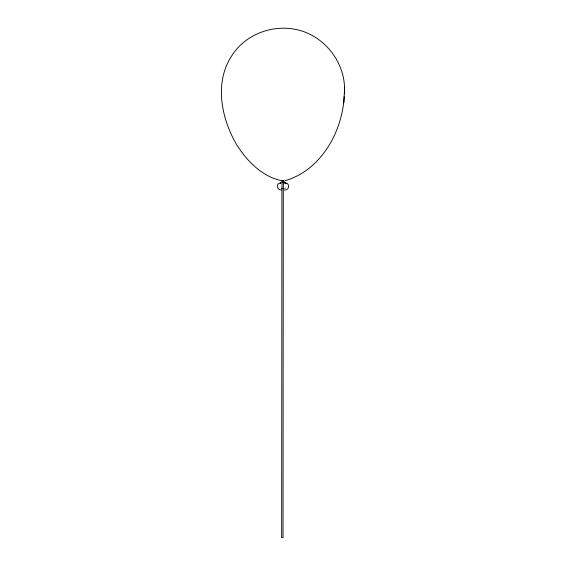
<?xml version="1.0" encoding="UTF-8"?>
<svg xmlns="http://www.w3.org/2000/svg" width="566" height="566" viewBox="0 0 566 566"><rect width="100%" height="100%" fill="white"/><g stroke="black" fill="none" stroke-linecap="round" stroke-linejoin="round"><path stroke-width="0.85" d="M285.115 180.66C320.731 170.472 342.317 132.041 344.142 96.708M344.319 93.871C346.873 66.003 327.452 38.559 300.765 30.684C275.458 23.086 245.955 33.252 231.77 55.758C213.983 82.756 221.356 118.895 236.935 145.151C247.25 161.338 262.475 176.882 281.953 180.766M343.845 102.871L344.623 87.666M280.998 182.712L280.191 183.405L281.21 182.967M283.446 181.856L283.439 184.558A9.87 0.927 -86.2 0 1 283.29 186.617L283.028 537.7L281.67 537.608L281.925 186.532A9.87 0.927 -86.2 0 0 282.073 184.466L282.328 181.785M280.771 182.875C275.529 183.243 276.583 190.204 281.394 190.006M284.797 188.245L285.49 188.025M284.302 190.056C289.863 190.417 290.231 182.677 284.606 182.74M283.297 188.605L281.55 188.492M284.288 182.86L285.696 183.264L284.74 182.372M283.821 180.809A1.132 0.651 0 0 1 283.821 181.707A1.132 0.651 0 0 1 282.271 181.757A1.132 0.651 0 0 1 282.094 180.872M283.807 180.306A0.842 0.488 0 0 1 282.979 180.653A0.842 0.488 0 0 1 282.179 180.278M285.901 183.412L285.186 182.924L285.901 183.412"/></g></svg>
